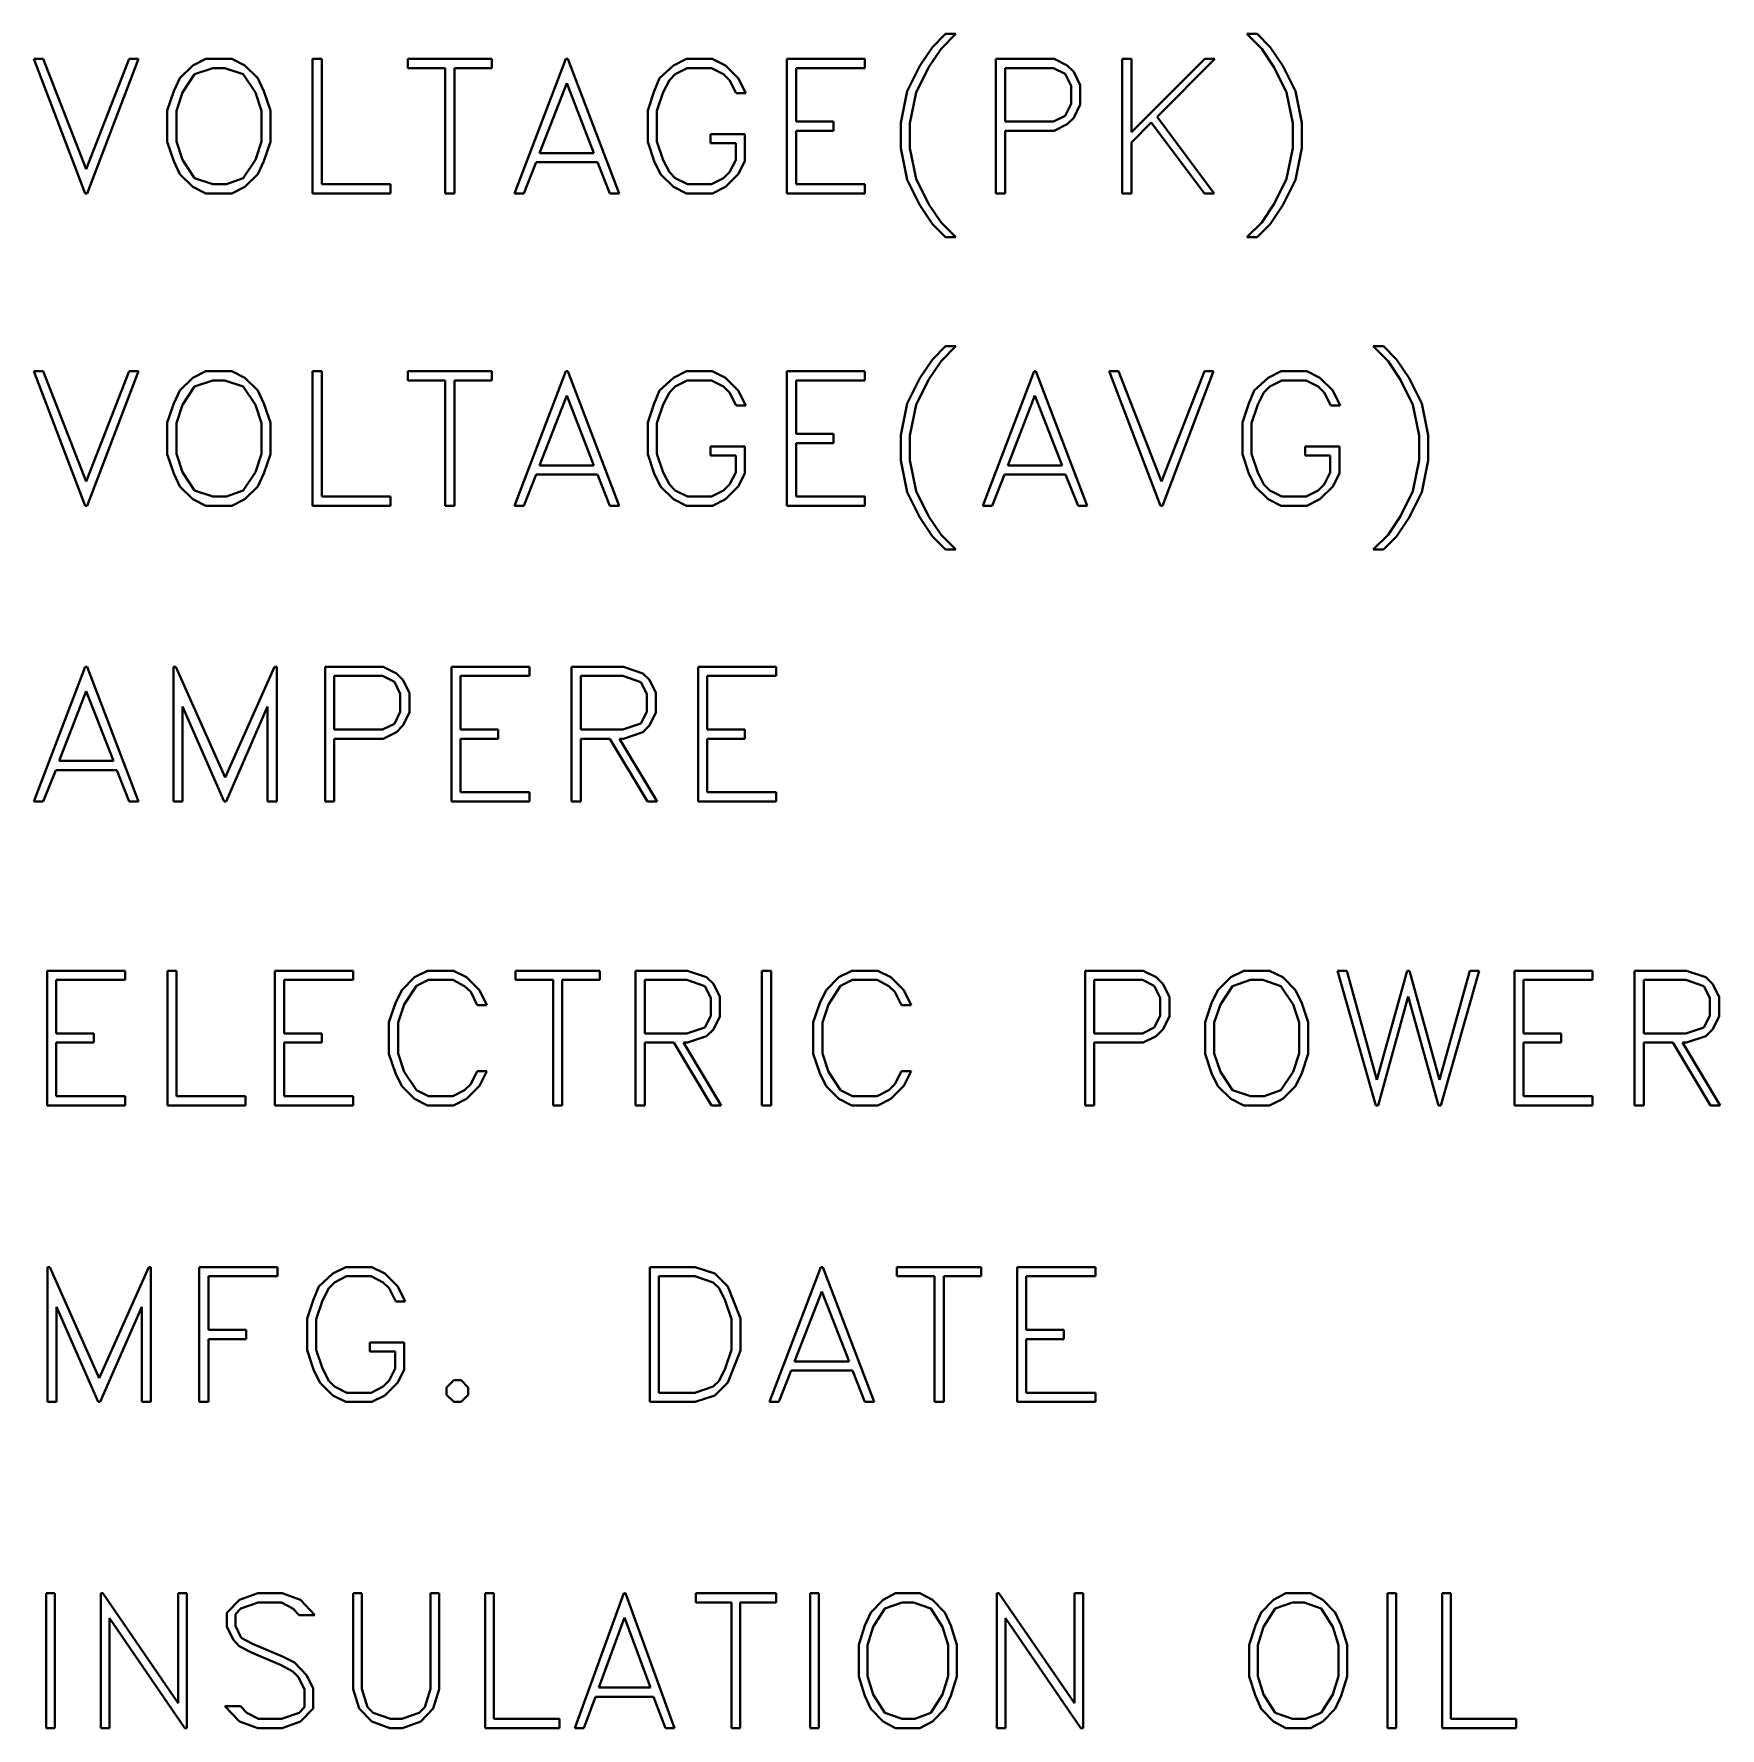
# Model space of a CAD drawing. Header units: millimetres. Extents: x 0 to 5945, y 0 to 4205.
# Drawn here: x 4893.73 to 4928.61, y 2014.28 to 2049.32 of the extents above; entities that cross this region are included whole.
import ezdxf

# ---------------------------------------------------------------- set-up
doc = ezdxf.new("R2010")
doc.units = ezdxf.units.MM
doc.header["$LTSCALE"] = 5
doc.layers.add('가시적인 것(ISO)', color=3, linetype='Continuous', lineweight=40)

msp = doc.modelspace()

# ---------------------------------------------------------------- linework, layer by layer
at = {"layer": '가시적인 것(ISO)'}
for p, q in [((4912.59, 2049.322), (4912.321, 2049.05)), ((4912.495, 2049.014), (4912.803, 2049.322)), ((4912.803, 2049.322), (4912.59, 2049.322)), ((4919.033, 2049.322), (4918.824, 2049.322)), ((4918.824, 2049.322), (4919.129, 2049.014)), ((4919.305, 2049.05), (4919.033, 2049.322)), ((4912.321, 2049.05), (4912.057, 2048.659)), ((4912.238, 2048.628), (4912.495, 2049.014)), ((4919.129, 2049.014), (4919.385, 2048.628)), ((4919.566, 2048.659), (4919.305, 2049.05)), ((4893.922, 2048.804), (4893.728, 2048.804)), ((4893.728, 2048.804), (4894.792, 2046.022)), ((4894.81, 2046.521), (4893.922, 2048.804)), ((4895.701, 2048.804), (4894.81, 2046.521)), ((4894.831, 2046.022), (4895.892, 2048.804)), ((4895.892, 2048.804), (4895.701, 2048.804)), ((4897.018, 2048.67), (4896.749, 2048.406)), ((4897.287, 2048.804), (4897.018, 2048.67)), ((4897.054, 2048.489), (4897.43, 2048.615)), ((4897.821, 2048.804), (4897.287, 2048.804)), ((4897.43, 2048.615), (4897.681, 2048.615)), ((4897.681, 2048.615), (4898.056, 2048.489)), ((4898.092, 2048.67), (4897.821, 2048.804)), ((4898.359, 2048.406), (4898.092, 2048.67)), ((4899.682, 2048.804), (4899.493, 2048.804)), ((4899.493, 2048.804), (4899.493, 2046.022)), ((4899.682, 2046.211), (4899.682, 2048.804)), ((4903.205, 2048.804), (4901.463, 2048.804)), ((4901.463, 2048.804), (4901.463, 2048.615)), ((4901.463, 2048.615), (4902.239, 2048.615)), ((4902.239, 2048.615), (4902.239, 2046.022)), ((4902.428, 2046.022), (4902.428, 2048.615)), ((4902.428, 2048.615), (4903.205, 2048.615)), ((4903.205, 2048.615), (4903.205, 2048.804)), ((4904.734, 2048.804), (4903.671, 2046.022)), ((4904.773, 2048.804), (4904.734, 2048.804)), ((4905.835, 2046.022), (4904.773, 2048.804)), ((4906.961, 2048.67), (4906.671, 2048.406)), ((4907.23, 2048.804), (4906.961, 2048.67)), ((4906.997, 2048.489), (4907.245, 2048.615)), ((4907.763, 2048.804), (4907.23, 2048.804)), ((4907.245, 2048.615), (4907.75, 2048.615)), ((4907.75, 2048.615), (4907.996, 2048.489)), ((4908.035, 2048.67), (4907.763, 2048.804)), ((4908.301, 2048.403), (4908.035, 2048.67)), ((4909.306, 2048.804), (4909.306, 2046.022)), ((4910.921, 2048.804), (4909.306, 2048.804)), ((4909.495, 2047.507), (4909.495, 2048.615)), ((4909.495, 2048.615), (4910.921, 2048.615)), ((4910.921, 2048.615), (4910.921, 2048.804)), ((4912.057, 2048.659), (4911.796, 2048.136)), ((4911.982, 2048.113), (4912.238, 2048.628)), ((4914.835, 2048.804), (4913.631, 2048.804)), ((4913.631, 2048.804), (4913.631, 2046.022)), ((4913.82, 2047.507), (4913.82, 2048.615)), ((4913.82, 2048.615), (4914.819, 2048.615)), ((4914.819, 2048.615), (4915.065, 2048.494)), ((4915.106, 2048.67), (4914.835, 2048.804)), ((4915.244, 2048.535), (4915.106, 2048.67)), ((4916.434, 2048.804), (4916.245, 2048.804)), ((4916.245, 2048.804), (4916.245, 2046.022)), ((4917.951, 2048.804), (4916.434, 2047.287)), ((4916.434, 2047.287), (4916.434, 2048.804)), ((4916.965, 2047.603), (4918.161, 2048.804)), ((4918.161, 2048.804), (4917.951, 2048.804)), ((4919.385, 2048.628), (4919.641, 2048.113)), ((4919.83, 2048.136), (4919.566, 2048.659)), ((4896.749, 2048.406), (4896.622, 2048.136)), ((4896.803, 2048.111), (4897.054, 2048.489)), ((4898.056, 2048.489), (4898.31, 2048.111)), ((4898.488, 2048.136), (4898.359, 2048.406)), ((4904.191, 2046.858), (4904.753, 2048.302)), ((4904.753, 2048.302), (4905.314, 2046.858)), ((4906.671, 2048.406), (4906.564, 2048.136)), ((4906.746, 2048.116), (4906.875, 2048.367)), ((4906.875, 2048.367), (4906.997, 2048.489)), ((4907.996, 2048.489), (4908.12, 2048.367)), ((4908.12, 2048.367), (4908.257, 2048.095)), ((4908.454, 2048.095), (4908.301, 2048.403)), ((4915.065, 2048.494), (4915.187, 2048.248)), ((4915.187, 2048.248), (4915.187, 2047.875)), ((4915.376, 2048.263), (4915.244, 2048.535)), ((4915.376, 2047.86), (4915.376, 2048.263)), ((4896.622, 2048.136), (4896.488, 2047.74)), ((4896.676, 2047.733), (4896.803, 2048.111)), ((4898.31, 2048.111), (4898.434, 2047.733)), ((4898.623, 2047.74), (4898.488, 2048.136)), ((4906.564, 2048.136), (4906.43, 2047.74)), ((4906.619, 2047.733), (4906.746, 2048.116)), ((4908.257, 2048.095), (4908.454, 2048.095)), ((4911.796, 2048.136), (4911.664, 2047.482)), ((4911.853, 2047.474), (4911.982, 2048.113)), ((4915.187, 2047.875), (4915.065, 2047.629)), ((4915.244, 2047.588), (4915.376, 2047.86)), ((4919.641, 2048.113), (4919.771, 2047.474)), ((4919.96, 2047.482), (4919.83, 2048.136)), ((4896.488, 2047.74), (4896.488, 2047.086)), ((4896.676, 2047.093), (4896.676, 2047.733)), ((4898.434, 2047.733), (4898.434, 2047.093)), ((4898.623, 2047.086), (4898.623, 2047.74)), ((4906.43, 2047.74), (4906.43, 2047.086)), ((4906.619, 2047.093), (4906.619, 2047.733)), ((4910.271, 2047.507), (4909.495, 2047.507)), ((4910.271, 2047.319), (4910.271, 2047.507)), ((4914.819, 2047.507), (4913.82, 2047.507)), ((4915.065, 2047.629), (4914.819, 2047.507)), ((4915.106, 2047.453), (4915.244, 2047.588)), ((4916.434, 2047.078), (4916.846, 2047.489)), ((4916.846, 2047.489), (4917.946, 2046.022)), ((4918.148, 2046.022), (4916.965, 2047.603)), ((4908.436, 2047.249), (4907.727, 2047.249)), ((4907.727, 2047.249), (4907.727, 2047.06)), ((4908.436, 2046.692), (4908.436, 2047.249)), ((4909.495, 2046.211), (4909.495, 2047.319)), ((4909.495, 2047.319), (4910.271, 2047.319)), ((4911.664, 2047.482), (4911.664, 2046.956)), ((4911.853, 2046.961), (4911.853, 2047.474)), ((4913.82, 2046.022), (4913.82, 2047.319)), ((4913.82, 2047.319), (4914.835, 2047.319)), ((4914.835, 2047.319), (4915.106, 2047.453)), ((4919.771, 2047.474), (4919.771, 2046.961)), ((4919.96, 2046.956), (4919.96, 2047.482)), ((4896.488, 2047.086), (4896.622, 2046.69)), ((4896.803, 2046.715), (4896.676, 2047.093)), ((4898.434, 2047.093), (4898.31, 2046.715)), ((4898.488, 2046.69), (4898.623, 2047.086)), ((4905.314, 2046.858), (4904.191, 2046.858)), ((4906.43, 2047.086), (4906.564, 2046.69)), ((4906.746, 2046.71), (4906.619, 2047.093)), ((4907.727, 2047.06), (4908.247, 2047.06)), ((4908.247, 2047.06), (4908.247, 2046.708)), ((4911.664, 2046.956), (4911.796, 2046.301)), ((4911.982, 2046.322), (4911.853, 2046.961)), ((4916.434, 2046.022), (4916.434, 2047.078)), ((4919.771, 2046.961), (4919.641, 2046.322)), ((4919.83, 2046.301), (4919.96, 2046.956)), ((4896.622, 2046.69), (4896.749, 2046.42)), ((4897.054, 2046.337), (4896.803, 2046.715)), ((4898.31, 2046.715), (4898.056, 2046.337)), ((4898.359, 2046.42), (4898.488, 2046.69)), ((4903.865, 2046.022), (4904.121, 2046.669)), ((4904.121, 2046.669), (4905.387, 2046.669)), ((4905.387, 2046.669), (4905.643, 2046.022)), ((4906.564, 2046.69), (4906.691, 2046.42)), ((4906.875, 2046.459), (4906.746, 2046.71)), ((4906.997, 2046.337), (4906.875, 2046.459)), ((4908.12, 2046.462), (4907.998, 2046.337)), ((4908.247, 2046.708), (4908.12, 2046.462)), ((4908.301, 2046.423), (4908.436, 2046.692)), ((4896.749, 2046.42), (4897.018, 2046.156)), ((4897.018, 2046.156), (4897.287, 2046.022)), ((4897.43, 2046.211), (4897.054, 2046.337)), ((4897.712, 2046.211), (4897.43, 2046.211)), ((4898.056, 2046.337), (4897.712, 2046.211)), ((4897.821, 2046.022), (4898.092, 2046.156)), ((4898.092, 2046.156), (4898.359, 2046.42)), ((4901.108, 2046.211), (4899.682, 2046.211)), ((4901.108, 2046.022), (4901.108, 2046.211)), ((4906.691, 2046.42), (4906.961, 2046.156)), ((4906.961, 2046.156), (4907.23, 2046.022)), ((4907.248, 2046.211), (4906.997, 2046.337)), ((4907.75, 2046.211), (4907.248, 2046.211)), ((4907.998, 2046.337), (4907.75, 2046.211)), ((4907.766, 2046.022), (4908.035, 2046.156)), ((4908.035, 2046.156), (4908.301, 2046.423)), ((4910.921, 2046.211), (4909.495, 2046.211)), ((4910.921, 2046.022), (4910.921, 2046.211)), ((4911.796, 2046.301), (4912.057, 2045.778)), ((4912.238, 2045.809), (4911.982, 2046.322)), ((4919.641, 2046.322), (4919.385, 2045.809)), ((4919.566, 2045.778), (4919.83, 2046.301)), ((4894.792, 2046.022), (4894.831, 2046.022)), ((4897.287, 2046.022), (4897.821, 2046.022)), ((4899.493, 2046.022), (4901.108, 2046.022)), ((4902.239, 2046.022), (4902.428, 2046.022)), ((4903.671, 2046.022), (4903.865, 2046.022)), ((4905.643, 2046.022), (4905.835, 2046.022)), ((4907.23, 2046.022), (4907.766, 2046.022)), ((4909.306, 2046.022), (4910.921, 2046.022)), ((4912.057, 2045.778), (4912.321, 2045.388)), ((4912.495, 2045.424), (4912.238, 2045.809)), ((4913.631, 2046.022), (4913.82, 2046.022)), ((4916.245, 2046.022), (4916.434, 2046.022)), ((4917.946, 2046.022), (4918.148, 2046.022)), ((4919.385, 2045.809), (4919.129, 2045.424)), ((4919.305, 2045.388), (4919.566, 2045.778)), ((4912.321, 2045.388), (4912.59, 2045.116)), ((4912.803, 2045.116), (4912.495, 2045.424)), ((4919.129, 2045.424), (4918.824, 2045.116)), ((4919.033, 2045.116), (4919.305, 2045.388)), ((4912.59, 2045.116), (4912.803, 2045.116)), ((4918.824, 2045.116), (4919.033, 2045.116)), ((4912.321, 2042.59), (4912.057, 2042.2)), ((4912.59, 2042.862), (4912.321, 2042.59)), ((4912.495, 2042.554), (4912.803, 2042.862)), ((4912.803, 2042.862), (4912.59, 2042.862)), ((4921.648, 2042.862), (4921.438, 2042.862)), ((4921.438, 2042.862), (4921.743, 2042.554)), ((4921.919, 2042.59), (4921.648, 2042.862)), ((4922.181, 2042.2), (4921.919, 2042.59)), ((4893.922, 2042.345), (4893.728, 2042.345)), ((4893.728, 2042.345), (4894.792, 2039.562)), ((4894.81, 2040.061), (4893.922, 2042.345)), ((4895.701, 2042.345), (4894.81, 2040.061)), ((4894.831, 2039.562), (4895.892, 2042.345)), ((4895.892, 2042.345), (4895.701, 2042.345)), ((4897.287, 2042.345), (4897.018, 2042.21)), ((4897.821, 2042.345), (4897.287, 2042.345)), ((4898.092, 2042.21), (4897.821, 2042.345)), ((4899.682, 2042.345), (4899.493, 2042.345)), ((4899.493, 2042.345), (4899.493, 2039.562)), ((4899.682, 2039.751), (4899.682, 2042.345)), ((4903.205, 2042.345), (4901.463, 2042.345)), ((4901.463, 2042.345), (4901.463, 2042.156)), ((4903.205, 2042.156), (4903.205, 2042.345)), ((4904.734, 2042.345), (4903.671, 2039.562)), ((4904.773, 2042.345), (4904.734, 2042.345)), ((4905.835, 2039.562), (4904.773, 2042.345)), ((4907.23, 2042.345), (4906.961, 2042.21)), ((4907.763, 2042.345), (4907.23, 2042.345)), ((4908.035, 2042.21), (4907.763, 2042.345)), ((4909.306, 2042.345), (4909.306, 2039.562)), ((4910.921, 2042.345), (4909.306, 2042.345)), ((4910.921, 2042.156), (4910.921, 2042.345)), ((4912.238, 2042.168), (4912.495, 2042.554)), ((4914.421, 2042.345), (4913.357, 2039.562)), ((4914.459, 2042.345), (4914.421, 2042.345)), ((4915.521, 2039.562), (4914.459, 2042.345)), ((4916.165, 2042.345), (4915.971, 2042.345)), ((4915.971, 2042.345), (4917.035, 2039.562)), ((4917.053, 2040.061), (4916.165, 2042.345)), ((4917.943, 2042.345), (4917.053, 2040.061)), ((4917.074, 2039.562), (4918.135, 2042.345)), ((4918.135, 2042.345), (4917.943, 2042.345)), ((4919.53, 2042.345), (4919.261, 2042.21)), ((4920.063, 2042.345), (4919.53, 2042.345)), ((4920.335, 2042.21), (4920.063, 2042.345)), ((4921.743, 2042.554), (4922, 2042.168)), ((4896.749, 2041.946), (4896.622, 2041.677)), ((4897.018, 2042.21), (4896.749, 2041.946)), ((4896.803, 2041.651), (4897.054, 2042.029)), ((4897.054, 2042.029), (4897.43, 2042.156)), ((4897.43, 2042.156), (4897.681, 2042.156)), ((4897.681, 2042.156), (4898.056, 2042.029)), ((4898.056, 2042.029), (4898.31, 2041.651)), ((4898.359, 2041.946), (4898.092, 2042.21)), ((4898.488, 2041.677), (4898.359, 2041.946)), ((4901.463, 2042.156), (4902.239, 2042.156)), ((4902.239, 2042.156), (4902.239, 2039.562)), ((4902.428, 2039.562), (4902.428, 2042.156)), ((4902.428, 2042.156), (4903.205, 2042.156)), ((4906.671, 2041.946), (4906.564, 2041.677)), ((4906.961, 2042.21), (4906.671, 2041.946)), ((4906.746, 2041.656), (4906.875, 2041.907)), ((4906.875, 2041.907), (4906.997, 2042.029)), ((4906.997, 2042.029), (4907.245, 2042.156)), ((4907.245, 2042.156), (4907.75, 2042.156)), ((4907.75, 2042.156), (4907.996, 2042.029)), ((4907.996, 2042.029), (4908.12, 2041.907)), ((4908.301, 2041.943), (4908.035, 2042.21)), ((4908.12, 2041.907), (4908.257, 2041.635)), ((4908.454, 2041.635), (4908.301, 2041.943)), ((4909.495, 2041.048), (4909.495, 2042.156)), ((4909.495, 2042.156), (4910.921, 2042.156)), ((4912.057, 2042.2), (4911.796, 2041.677)), ((4911.982, 2041.653), (4912.238, 2042.168)), ((4918.971, 2041.946), (4918.865, 2041.677)), ((4919.261, 2042.21), (4918.971, 2041.946)), ((4919.046, 2041.656), (4919.176, 2041.907)), ((4919.176, 2041.907), (4919.297, 2042.029)), ((4919.297, 2042.029), (4919.546, 2042.156)), ((4919.546, 2042.156), (4920.05, 2042.156)), ((4920.05, 2042.156), (4920.296, 2042.029)), ((4920.296, 2042.029), (4920.421, 2041.907)), ((4920.602, 2041.943), (4920.335, 2042.21)), ((4920.421, 2041.907), (4920.558, 2041.635)), ((4920.755, 2041.635), (4920.602, 2041.943)), ((4922, 2042.168), (4922.256, 2041.653)), ((4922.445, 2041.677), (4922.181, 2042.2)), ((4896.622, 2041.677), (4896.488, 2041.281)), ((4896.676, 2041.273), (4896.803, 2041.651)), ((4898.31, 2041.651), (4898.434, 2041.273)), ((4898.623, 2041.281), (4898.488, 2041.677)), ((4904.191, 2040.398), (4904.753, 2041.842)), ((4904.753, 2041.842), (4905.314, 2040.398)), ((4906.564, 2041.677), (4906.43, 2041.281)), ((4906.619, 2041.273), (4906.746, 2041.656)), ((4908.257, 2041.635), (4908.454, 2041.635)), ((4911.796, 2041.677), (4911.664, 2041.022)), ((4911.853, 2041.014), (4911.982, 2041.653)), ((4913.877, 2040.398), (4914.439, 2041.842)), ((4914.439, 2041.842), (4915, 2040.398)), ((4918.865, 2041.677), (4918.73, 2041.281)), ((4918.919, 2041.273), (4919.046, 2041.656)), ((4920.558, 2041.635), (4920.755, 2041.635)), ((4922.256, 2041.653), (4922.385, 2041.014)), ((4922.574, 2041.022), (4922.445, 2041.677)), ((4896.488, 2041.281), (4896.488, 2040.626)), ((4896.676, 2040.634), (4896.676, 2041.273)), ((4898.434, 2041.273), (4898.434, 2040.634)), ((4898.623, 2040.626), (4898.623, 2041.281)), ((4906.43, 2041.281), (4906.43, 2040.626)), ((4906.619, 2040.634), (4906.619, 2041.273)), ((4918.73, 2041.281), (4918.73, 2040.626)), ((4918.919, 2040.634), (4918.919, 2041.273)), ((4910.271, 2041.048), (4909.495, 2041.048)), ((4909.495, 2039.751), (4909.495, 2040.859)), ((4909.495, 2040.859), (4910.271, 2040.859)), ((4910.271, 2040.859), (4910.271, 2041.048)), ((4911.664, 2041.022), (4911.664, 2040.496)), ((4911.853, 2040.502), (4911.853, 2041.014)), ((4922.385, 2041.014), (4922.385, 2040.502)), ((4922.574, 2040.496), (4922.574, 2041.022)), ((4896.488, 2040.626), (4896.622, 2040.23)), ((4896.803, 2040.256), (4896.676, 2040.634)), ((4898.434, 2040.634), (4898.31, 2040.256)), ((4898.488, 2040.23), (4898.623, 2040.626)), ((4906.43, 2040.626), (4906.564, 2040.23)), ((4906.746, 2040.25), (4906.619, 2040.634)), ((4908.436, 2040.789), (4907.727, 2040.789)), ((4907.727, 2040.789), (4907.727, 2040.6)), ((4907.727, 2040.6), (4908.247, 2040.6)), ((4908.247, 2040.6), (4908.247, 2040.248)), ((4908.436, 2040.232), (4908.436, 2040.789)), ((4911.664, 2040.496), (4911.796, 2039.841)), ((4911.982, 2039.862), (4911.853, 2040.502)), ((4918.73, 2040.626), (4918.865, 2040.23)), ((4919.046, 2040.25), (4918.919, 2040.634)), ((4920.736, 2040.789), (4920.027, 2040.789)), ((4920.027, 2040.789), (4920.027, 2040.6)), ((4920.027, 2040.6), (4920.547, 2040.6)), ((4920.547, 2040.6), (4920.547, 2040.248)), ((4920.736, 2040.232), (4920.736, 2040.789)), ((4922.385, 2040.502), (4922.256, 2039.862)), ((4922.445, 2039.841), (4922.574, 2040.496)), ((4896.622, 2040.23), (4896.749, 2039.961)), ((4897.054, 2039.878), (4896.803, 2040.256)), ((4898.31, 2040.256), (4898.056, 2039.878)), ((4898.359, 2039.961), (4898.488, 2040.23)), ((4903.865, 2039.562), (4904.121, 2040.209)), ((4904.121, 2040.209), (4905.387, 2040.209)), ((4905.314, 2040.398), (4904.191, 2040.398)), ((4905.387, 2040.209), (4905.643, 2039.562)), ((4906.564, 2040.23), (4906.691, 2039.961)), ((4906.875, 2039.999), (4906.746, 2040.25)), ((4908.247, 2040.248), (4908.12, 2040.002)), ((4908.301, 2039.963), (4908.436, 2040.232)), ((4913.551, 2039.562), (4913.807, 2040.209)), ((4913.807, 2040.209), (4915.073, 2040.209)), ((4915, 2040.398), (4913.877, 2040.398)), ((4915.073, 2040.209), (4915.329, 2039.562)), ((4918.865, 2040.23), (4918.992, 2039.961)), ((4919.176, 2039.999), (4919.046, 2040.25)), ((4920.547, 2040.248), (4920.421, 2040.002)), ((4920.602, 2039.963), (4920.736, 2040.232)), ((4896.749, 2039.961), (4897.018, 2039.696)), ((4897.43, 2039.751), (4897.054, 2039.878)), ((4898.056, 2039.878), (4897.712, 2039.751)), ((4898.092, 2039.696), (4898.359, 2039.961)), ((4906.691, 2039.961), (4906.961, 2039.696)), ((4906.997, 2039.878), (4906.875, 2039.999)), ((4907.248, 2039.751), (4906.997, 2039.878)), ((4907.998, 2039.878), (4907.75, 2039.751)), ((4908.12, 2040.002), (4907.998, 2039.878)), ((4908.035, 2039.696), (4908.301, 2039.963)), ((4911.796, 2039.841), (4912.057, 2039.319)), ((4912.238, 2039.35), (4911.982, 2039.862)), ((4918.992, 2039.961), (4919.261, 2039.696)), ((4919.297, 2039.878), (4919.176, 2039.999)), ((4919.548, 2039.751), (4919.297, 2039.878)), ((4920.299, 2039.878), (4920.05, 2039.751)), ((4920.421, 2040.002), (4920.299, 2039.878)), ((4920.335, 2039.696), (4920.602, 2039.963)), ((4922.256, 2039.862), (4922, 2039.35)), ((4922.181, 2039.319), (4922.445, 2039.841)), ((4894.792, 2039.562), (4894.831, 2039.562)), ((4897.018, 2039.696), (4897.287, 2039.562)), ((4897.287, 2039.562), (4897.821, 2039.562)), ((4897.712, 2039.751), (4897.43, 2039.751)), ((4897.821, 2039.562), (4898.092, 2039.696)), ((4899.493, 2039.562), (4901.108, 2039.562)), ((4901.108, 2039.751), (4899.682, 2039.751)), ((4901.108, 2039.562), (4901.108, 2039.751)), ((4902.239, 2039.562), (4902.428, 2039.562)), ((4903.671, 2039.562), (4903.865, 2039.562)), ((4905.643, 2039.562), (4905.835, 2039.562)), ((4906.961, 2039.696), (4907.23, 2039.562)), ((4907.23, 2039.562), (4907.766, 2039.562)), ((4907.75, 2039.751), (4907.248, 2039.751)), ((4907.766, 2039.562), (4908.035, 2039.696)), ((4909.306, 2039.562), (4910.921, 2039.562)), ((4910.921, 2039.751), (4909.495, 2039.751)), ((4910.921, 2039.562), (4910.921, 2039.751)), ((4913.357, 2039.562), (4913.551, 2039.562)), ((4915.329, 2039.562), (4915.521, 2039.562)), ((4917.035, 2039.562), (4917.074, 2039.562)), ((4919.261, 2039.696), (4919.53, 2039.562)), ((4919.53, 2039.562), (4920.066, 2039.562)), ((4920.05, 2039.751), (4919.548, 2039.751)), ((4920.066, 2039.562), (4920.335, 2039.696)), ((4912.057, 2039.319), (4912.321, 2038.928)), ((4912.495, 2038.964), (4912.238, 2039.35)), ((4922, 2039.35), (4921.743, 2038.964)), ((4921.919, 2038.928), (4922.181, 2039.319)), ((4912.321, 2038.928), (4912.59, 2038.656)), ((4912.803, 2038.656), (4912.495, 2038.964)), ((4921.743, 2038.964), (4921.438, 2038.656)), ((4921.648, 2038.656), (4921.919, 2038.928)), ((4912.59, 2038.656), (4912.803, 2038.656)), ((4921.438, 2038.656), (4921.648, 2038.656)), ((4894.792, 2036.231), (4893.728, 2033.448)), ((4894.831, 2036.231), (4894.792, 2036.231)), ((4895.892, 2033.448), (4894.831, 2036.231)), ((4896.617, 2036.231), (4896.617, 2033.448)), ((4896.664, 2036.231), (4896.617, 2036.231)), ((4897.686, 2033.94), (4896.664, 2036.231)), ((4898.706, 2036.231), (4897.686, 2033.94)), ((4898.752, 2036.231), (4898.706, 2036.231)), ((4898.752, 2033.448), (4898.752, 2036.231)), ((4900.955, 2036.231), (4899.752, 2036.231)), ((4899.752, 2036.231), (4899.752, 2033.448)), ((4899.941, 2034.934), (4899.941, 2036.042)), ((4899.941, 2036.042), (4900.94, 2036.042)), ((4900.94, 2036.042), (4901.186, 2035.92)), ((4901.227, 2036.096), (4900.955, 2036.231)), ((4901.364, 2035.961), (4901.227, 2036.096)), ((4901.496, 2035.69), (4901.364, 2035.961)), ((4902.366, 2036.231), (4902.366, 2033.448)), ((4903.981, 2036.231), (4902.366, 2036.231)), ((4902.555, 2034.934), (4902.555, 2036.042)), ((4902.555, 2036.042), (4903.981, 2036.042)), ((4903.981, 2036.042), (4903.981, 2036.231)), ((4905.925, 2036.231), (4904.853, 2036.231)), ((4904.853, 2036.231), (4904.853, 2033.448)), ((4905.042, 2036.042), (4905.915, 2036.042)), ((4905.042, 2034.934), (4905.042, 2036.042)), ((4905.915, 2036.042), (4906.288, 2035.915)), ((4906.324, 2036.096), (4905.925, 2036.231)), ((4906.466, 2035.961), (4906.324, 2036.096)), ((4906.598, 2035.69), (4906.466, 2035.961)), ((4909.083, 2036.231), (4907.468, 2036.231)), ((4907.468, 2036.231), (4907.468, 2033.448)), ((4907.657, 2034.934), (4907.657, 2036.042)), ((4907.657, 2036.042), (4909.083, 2036.042)), ((4909.083, 2036.042), (4909.083, 2036.231)), ((4894.248, 2034.284), (4894.81, 2035.728)), ((4894.81, 2035.728), (4895.372, 2034.284)), ((4901.186, 2035.92), (4901.307, 2035.674)), ((4901.307, 2035.674), (4901.307, 2035.301)), ((4901.496, 2035.286), (4901.496, 2035.69)), ((4906.288, 2035.915), (4906.409, 2035.674)), ((4906.409, 2035.674), (4906.409, 2035.301)), ((4906.598, 2035.286), (4906.598, 2035.69)), ((4896.806, 2033.448), (4896.806, 2035.41)), ((4896.806, 2035.41), (4897.665, 2033.448)), ((4897.704, 2033.448), (4898.563, 2035.41)), ((4898.563, 2035.41), (4898.563, 2033.448)), ((4901.307, 2035.301), (4901.186, 2035.055)), ((4901.364, 2035.014), (4901.496, 2035.286)), ((4906.409, 2035.301), (4906.288, 2035.061)), ((4906.466, 2035.014), (4906.598, 2035.286)), ((4900.94, 2034.934), (4899.941, 2034.934)), ((4901.186, 2035.055), (4900.94, 2034.934)), ((4900.955, 2034.745), (4901.227, 2034.879)), ((4901.227, 2034.879), (4901.364, 2035.014)), ((4903.331, 2034.934), (4902.555, 2034.934)), ((4903.331, 2034.745), (4903.331, 2034.934)), ((4905.915, 2034.934), (4905.042, 2034.934)), ((4906.288, 2035.061), (4905.915, 2034.934)), ((4905.925, 2034.745), (4906.324, 2034.879)), ((4906.324, 2034.879), (4906.466, 2035.014)), ((4908.433, 2034.934), (4907.657, 2034.934)), ((4908.433, 2034.745), (4908.433, 2034.934)), ((4899.941, 2033.448), (4899.941, 2034.745)), ((4899.941, 2034.745), (4900.955, 2034.745)), ((4902.555, 2033.637), (4902.555, 2034.745)), ((4902.555, 2034.745), (4903.331, 2034.745)), ((4905.042, 2033.448), (4905.042, 2034.745)), ((4905.042, 2034.745), (4905.643, 2034.745)), ((4905.643, 2034.745), (4906.422, 2033.448)), ((4906.621, 2033.448), (4905.845, 2034.745)), ((4905.845, 2034.745), (4905.925, 2034.745)), ((4907.657, 2033.637), (4907.657, 2034.745)), ((4907.657, 2034.745), (4908.433, 2034.745)), ((4895.372, 2034.284), (4894.248, 2034.284)), ((4893.922, 2033.448), (4894.179, 2034.095)), ((4894.179, 2034.095), (4895.444, 2034.095)), ((4895.444, 2034.095), (4895.701, 2033.448)), ((4903.981, 2033.637), (4902.555, 2033.637)), ((4903.981, 2033.448), (4903.981, 2033.637)), ((4909.083, 2033.637), (4907.657, 2033.637)), ((4909.083, 2033.448), (4909.083, 2033.637)), ((4893.728, 2033.448), (4893.922, 2033.448)), ((4895.701, 2033.448), (4895.892, 2033.448)), ((4896.617, 2033.448), (4896.806, 2033.448)), ((4897.665, 2033.448), (4897.704, 2033.448)), ((4898.563, 2033.448), (4898.752, 2033.448)), ((4899.752, 2033.448), (4899.941, 2033.448)), ((4902.366, 2033.448), (4903.981, 2033.448)), ((4904.853, 2033.448), (4905.042, 2033.448)), ((4906.422, 2033.448), (4906.621, 2033.448)), ((4907.468, 2033.448), (4909.083, 2033.448)), ((4894.003, 2029.944), (4894.003, 2027.161)), ((4895.618, 2029.944), (4894.003, 2029.944)), ((4894.192, 2028.647), (4894.192, 2029.755)), ((4894.192, 2029.755), (4895.618, 2029.755)), ((4895.618, 2029.755), (4895.618, 2029.944)), ((4896.679, 2029.944), (4896.49, 2029.944)), ((4896.49, 2029.944), (4896.49, 2027.161)), ((4896.679, 2027.35), (4896.679, 2029.944)), ((4898.716, 2029.944), (4898.716, 2027.161)), ((4900.331, 2029.944), (4898.716, 2029.944)), ((4898.905, 2028.647), (4898.905, 2029.755)), ((4898.905, 2029.755), (4900.331, 2029.755)), ((4900.331, 2029.755), (4900.331, 2029.944)), ((4901.605, 2029.809), (4901.338, 2029.545)), ((4901.39, 2029.25), (4901.641, 2029.633)), ((4901.874, 2029.944), (4901.605, 2029.809)), ((4901.641, 2029.633), (4901.89, 2029.755)), ((4902.407, 2029.944), (4901.874, 2029.944)), ((4901.89, 2029.755), (4902.394, 2029.755)), ((4902.394, 2029.755), (4902.64, 2029.628)), ((4902.679, 2029.809), (4902.407, 2029.944)), ((4902.64, 2029.628), (4902.765, 2029.506)), ((4902.946, 2029.543), (4902.679, 2029.809)), ((4905.436, 2029.944), (4903.694, 2029.944)), ((4903.694, 2029.944), (4903.694, 2029.755)), ((4903.694, 2029.755), (4904.47, 2029.755)), ((4904.47, 2029.755), (4904.47, 2027.161)), ((4904.659, 2027.161), (4904.659, 2029.755)), ((4904.659, 2029.755), (4905.436, 2029.755)), ((4905.436, 2029.755), (4905.436, 2029.944)), ((4907.248, 2029.944), (4906.176, 2029.944)), ((4906.176, 2029.944), (4906.176, 2027.161)), ((4906.365, 2029.755), (4907.237, 2029.755)), ((4906.365, 2028.647), (4906.365, 2029.755)), ((4907.237, 2029.755), (4907.61, 2029.628)), ((4907.646, 2029.809), (4907.248, 2029.944)), ((4907.61, 2029.628), (4907.732, 2029.387)), ((4907.789, 2029.675), (4907.646, 2029.809)), ((4907.921, 2029.403), (4907.789, 2029.675)), ((4908.98, 2029.944), (4908.791, 2029.944)), ((4908.791, 2029.944), (4908.791, 2027.161)), ((4908.98, 2027.161), (4908.98, 2029.944)), ((4910.382, 2029.809), (4910.116, 2029.545)), ((4910.168, 2029.25), (4910.419, 2029.633)), ((4910.652, 2029.944), (4910.382, 2029.809)), ((4910.419, 2029.633), (4910.667, 2029.755)), ((4911.185, 2029.944), (4910.652, 2029.944)), ((4910.667, 2029.755), (4911.172, 2029.755)), ((4911.172, 2029.755), (4911.418, 2029.628)), ((4911.457, 2029.809), (4911.185, 2029.944)), ((4911.418, 2029.628), (4911.542, 2029.506)), ((4911.723, 2029.543), (4911.457, 2029.809)), ((4916.678, 2029.944), (4915.474, 2029.944)), ((4915.474, 2029.944), (4915.474, 2027.161)), ((4915.663, 2029.755), (4916.662, 2029.755)), ((4915.663, 2028.647), (4915.663, 2029.755)), ((4916.662, 2029.755), (4916.908, 2029.633)), ((4916.949, 2029.809), (4916.678, 2029.944)), ((4916.908, 2029.633), (4917.03, 2029.387)), ((4917.087, 2029.675), (4916.949, 2029.809)), ((4917.219, 2029.403), (4917.087, 2029.675)), ((4918.49, 2029.809), (4918.22, 2029.545)), ((4918.275, 2029.25), (4918.526, 2029.628)), ((4918.759, 2029.944), (4918.49, 2029.809)), ((4918.526, 2029.628), (4918.901, 2029.755)), ((4919.292, 2029.944), (4918.759, 2029.944)), ((4918.901, 2029.755), (4919.152, 2029.755)), ((4919.152, 2029.755), (4919.528, 2029.628)), ((4919.564, 2029.809), (4919.292, 2029.944)), ((4919.528, 2029.628), (4919.781, 2029.25)), ((4919.83, 2029.545), (4919.564, 2029.809)), ((4920.889, 2029.944), (4920.695, 2029.944)), ((4920.695, 2029.944), (4921.492, 2027.161)), ((4921.513, 2027.692), (4920.889, 2029.944)), ((4922.139, 2029.944), (4921.513, 2027.692)), ((4922.186, 2029.944), (4922.139, 2029.944)), ((4922.81, 2027.692), (4922.186, 2029.944)), ((4923.436, 2029.944), (4922.81, 2027.692)), ((4922.833, 2027.161), (4923.628, 2029.944)), ((4923.628, 2029.944), (4923.436, 2029.944)), ((4924.358, 2029.944), (4924.358, 2027.161)), ((4925.973, 2029.944), (4924.358, 2029.944)), ((4924.547, 2028.647), (4924.547, 2029.755)), ((4924.547, 2029.755), (4925.973, 2029.755)), ((4925.973, 2029.755), (4925.973, 2029.944)), ((4927.917, 2029.944), (4926.845, 2029.944)), ((4926.845, 2029.944), (4926.845, 2027.161)), ((4927.034, 2029.755), (4927.907, 2029.755)), ((4927.034, 2028.647), (4927.034, 2029.755)), ((4927.907, 2029.755), (4928.279, 2029.628)), ((4928.315, 2029.809), (4927.917, 2029.944)), ((4928.279, 2029.628), (4928.401, 2029.387)), ((4928.458, 2029.675), (4928.315, 2029.809)), ((4928.59, 2029.403), (4928.458, 2029.675)), ((4901.209, 2029.276), (4901.074, 2028.88)), ((4901.338, 2029.545), (4901.209, 2029.276)), ((4902.765, 2029.506), (4902.902, 2029.235)), ((4903.098, 2029.235), (4902.946, 2029.543)), ((4907.732, 2029.387), (4907.732, 2029.015)), ((4907.921, 2028.999), (4907.921, 2029.403)), ((4909.986, 2029.276), (4909.852, 2028.88)), ((4910.116, 2029.545), (4909.986, 2029.276)), ((4911.542, 2029.506), (4911.679, 2029.235)), ((4911.876, 2029.235), (4911.723, 2029.543)), ((4917.03, 2029.387), (4917.03, 2029.015)), ((4917.219, 2028.999), (4917.219, 2029.403)), ((4918.094, 2029.276), (4917.959, 2028.88)), ((4918.22, 2029.545), (4918.094, 2029.276)), ((4919.96, 2029.276), (4919.83, 2029.545)), ((4920.094, 2028.88), (4919.96, 2029.276)), ((4921.536, 2027.161), (4922.16, 2029.413)), ((4922.16, 2029.413), (4922.786, 2027.161)), ((4928.401, 2029.387), (4928.401, 2029.015)), ((4928.59, 2028.999), (4928.59, 2029.403)), ((4901.263, 2028.872), (4901.39, 2029.25)), ((4902.902, 2029.235), (4903.098, 2029.235)), ((4907.732, 2029.015), (4907.61, 2028.774)), ((4907.789, 2028.727), (4907.921, 2028.999)), ((4910.041, 2028.872), (4910.168, 2029.25)), ((4911.679, 2029.235), (4911.876, 2029.235)), ((4917.03, 2029.015), (4916.908, 2028.769)), ((4917.087, 2028.727), (4917.219, 2028.999)), ((4918.148, 2028.872), (4918.275, 2029.25)), ((4919.781, 2029.25), (4919.906, 2028.872)), ((4928.401, 2029.015), (4928.279, 2028.774)), ((4928.458, 2028.727), (4928.59, 2028.999)), ((4894.968, 2028.647), (4894.192, 2028.647)), ((4894.968, 2028.458), (4894.968, 2028.647)), ((4899.682, 2028.647), (4898.905, 2028.647)), ((4899.682, 2028.458), (4899.682, 2028.647)), ((4901.074, 2028.88), (4901.074, 2028.225)), ((4901.263, 2028.233), (4901.263, 2028.872)), ((4907.237, 2028.647), (4906.365, 2028.647)), ((4907.61, 2028.774), (4907.237, 2028.647)), ((4907.248, 2028.458), (4907.646, 2028.593)), ((4907.646, 2028.593), (4907.789, 2028.727)), ((4909.852, 2028.88), (4909.852, 2028.225)), ((4910.041, 2028.233), (4910.041, 2028.872)), ((4916.662, 2028.647), (4915.663, 2028.647)), ((4916.908, 2028.769), (4916.662, 2028.647)), ((4916.678, 2028.458), (4916.949, 2028.593)), ((4916.949, 2028.593), (4917.087, 2028.727)), ((4917.959, 2028.88), (4917.959, 2028.225)), ((4918.148, 2028.233), (4918.148, 2028.872)), ((4919.906, 2028.872), (4919.906, 2028.233)), ((4920.094, 2028.225), (4920.094, 2028.88)), ((4925.323, 2028.647), (4924.547, 2028.647)), ((4925.323, 2028.458), (4925.323, 2028.647)), ((4927.907, 2028.647), (4927.034, 2028.647)), ((4928.279, 2028.774), (4927.907, 2028.647)), ((4927.917, 2028.458), (4928.315, 2028.593)), ((4928.315, 2028.593), (4928.458, 2028.727)), ((4894.192, 2027.35), (4894.192, 2028.458)), ((4894.192, 2028.458), (4894.968, 2028.458)), ((4898.905, 2027.35), (4898.905, 2028.458)), ((4898.905, 2028.458), (4899.682, 2028.458)), ((4901.074, 2028.225), (4901.209, 2027.829)), ((4901.39, 2027.855), (4901.263, 2028.233)), ((4906.365, 2027.161), (4906.365, 2028.458)), ((4906.365, 2028.458), (4906.966, 2028.458)), ((4906.966, 2028.458), (4907.745, 2027.161)), ((4907.944, 2027.161), (4907.168, 2028.458)), ((4907.168, 2028.458), (4907.248, 2028.458)), ((4909.852, 2028.225), (4909.986, 2027.829)), ((4910.168, 2027.855), (4910.041, 2028.233)), ((4915.663, 2027.161), (4915.663, 2028.458)), ((4915.663, 2028.458), (4916.678, 2028.458)), ((4917.959, 2028.225), (4918.094, 2027.829)), ((4918.275, 2027.855), (4918.148, 2028.233)), ((4919.906, 2028.233), (4919.781, 2027.855)), ((4919.96, 2027.829), (4920.094, 2028.225)), ((4924.547, 2027.35), (4924.547, 2028.458)), ((4924.547, 2028.458), (4925.323, 2028.458)), ((4927.034, 2027.161), (4927.034, 2028.458)), ((4927.034, 2028.458), (4927.635, 2028.458)), ((4927.635, 2028.458), (4928.414, 2027.161)), ((4928.613, 2027.161), (4927.837, 2028.458)), ((4927.837, 2028.458), (4927.917, 2028.458)), ((4902.902, 2027.87), (4902.765, 2027.599)), ((4903.098, 2027.87), (4902.902, 2027.87)), ((4902.946, 2027.562), (4903.098, 2027.87)), ((4911.679, 2027.87), (4911.542, 2027.599)), ((4911.876, 2027.87), (4911.679, 2027.87)), ((4911.723, 2027.562), (4911.876, 2027.87)), ((4901.209, 2027.829), (4901.338, 2027.56)), ((4901.338, 2027.56), (4901.605, 2027.296)), ((4901.641, 2027.474), (4901.39, 2027.855)), ((4902.765, 2027.599), (4902.64, 2027.477)), ((4902.679, 2027.296), (4902.946, 2027.562)), ((4909.986, 2027.829), (4910.116, 2027.56)), ((4910.116, 2027.56), (4910.382, 2027.296)), ((4910.419, 2027.474), (4910.168, 2027.855)), ((4911.542, 2027.599), (4911.418, 2027.477)), ((4911.457, 2027.296), (4911.723, 2027.562)), ((4918.094, 2027.829), (4918.22, 2027.56)), ((4918.22, 2027.56), (4918.49, 2027.296)), ((4918.526, 2027.477), (4918.275, 2027.855)), ((4919.781, 2027.855), (4919.528, 2027.477)), ((4919.564, 2027.296), (4919.83, 2027.56)), ((4919.83, 2027.56), (4919.96, 2027.829)), ((4895.618, 2027.35), (4894.192, 2027.35)), ((4895.618, 2027.161), (4895.618, 2027.35)), ((4898.105, 2027.35), (4896.679, 2027.35)), ((4898.105, 2027.161), (4898.105, 2027.35)), ((4900.331, 2027.35), (4898.905, 2027.35)), ((4900.331, 2027.161), (4900.331, 2027.35)), ((4901.605, 2027.296), (4901.874, 2027.161)), ((4901.89, 2027.35), (4901.641, 2027.474)), ((4902.394, 2027.35), (4901.89, 2027.35)), ((4902.64, 2027.477), (4902.394, 2027.35)), ((4902.407, 2027.161), (4902.679, 2027.296)), ((4910.382, 2027.296), (4910.652, 2027.161)), ((4910.667, 2027.35), (4910.419, 2027.474)), ((4911.172, 2027.35), (4910.667, 2027.35)), ((4911.418, 2027.477), (4911.172, 2027.35)), ((4911.185, 2027.161), (4911.457, 2027.296)), ((4918.49, 2027.296), (4918.759, 2027.161)), ((4918.901, 2027.35), (4918.526, 2027.477)), ((4919.183, 2027.35), (4918.901, 2027.35)), ((4919.528, 2027.477), (4919.183, 2027.35)), ((4919.292, 2027.161), (4919.564, 2027.296)), ((4925.973, 2027.35), (4924.547, 2027.35)), ((4925.973, 2027.161), (4925.973, 2027.35)), ((4894.003, 2027.161), (4895.618, 2027.161)), ((4896.49, 2027.161), (4898.105, 2027.161)), ((4898.716, 2027.161), (4900.331, 2027.161)), ((4901.874, 2027.161), (4902.407, 2027.161)), ((4904.47, 2027.161), (4904.659, 2027.161)), ((4906.176, 2027.161), (4906.365, 2027.161)), ((4907.745, 2027.161), (4907.944, 2027.161)), ((4908.791, 2027.161), (4908.98, 2027.161)), ((4910.652, 2027.161), (4911.185, 2027.161)), ((4915.474, 2027.161), (4915.663, 2027.161)), ((4918.759, 2027.161), (4919.292, 2027.161)), ((4921.492, 2027.161), (4921.536, 2027.161)), ((4922.786, 2027.161), (4922.833, 2027.161)), ((4924.358, 2027.161), (4925.973, 2027.161)), ((4926.845, 2027.161), (4927.034, 2027.161)), ((4928.414, 2027.161), (4928.613, 2027.161)), ((4894.009, 2023.816), (4894.009, 2021.027)), ((4894.056, 2023.816), (4894.009, 2023.816)), ((4895.081, 2021.52), (4894.056, 2023.816)), ((4896.103, 2023.816), (4895.081, 2021.52)), ((4896.149, 2023.816), (4896.103, 2023.816)), ((4896.149, 2021.027), (4896.149, 2023.816)), ((4898.769, 2023.816), (4897.151, 2023.816)), ((4897.151, 2023.816), (4897.151, 2021.027)), ((4898.769, 2023.627), (4898.769, 2023.816)), ((4899.913, 2023.681), (4899.623, 2023.416)), ((4900.183, 2023.816), (4899.913, 2023.681)), ((4900.717, 2023.816), (4900.183, 2023.816)), ((4900.99, 2023.681), (4900.717, 2023.816)), ((4901.257, 2023.414), (4900.99, 2023.681)), ((4907.412, 2023.816), (4906.468, 2023.816)), ((4906.468, 2023.816), (4906.468, 2021.027)), ((4907.814, 2023.681), (4907.412, 2023.816)), ((4908.087, 2023.411), (4907.814, 2023.681)), ((4910.011, 2023.816), (4908.945, 2021.027)), ((4910.05, 2023.816), (4910.011, 2023.816)), ((4911.114, 2021.027), (4910.05, 2023.816)), ((4911.583, 2023.816), (4911.583, 2023.627)), ((4913.329, 2023.816), (4911.583, 2023.816)), ((4913.329, 2023.627), (4913.329, 2023.816)), ((4914.071, 2023.816), (4914.071, 2021.027)), ((4915.689, 2023.816), (4914.071, 2023.816)), ((4915.689, 2023.627), (4915.689, 2023.816)), ((4897.34, 2022.516), (4897.34, 2023.627)), ((4897.34, 2023.627), (4898.769, 2023.627)), ((4899.623, 2023.416), (4899.516, 2023.147)), ((4899.698, 2023.126), (4899.828, 2023.378)), ((4899.828, 2023.378), (4899.949, 2023.499)), ((4899.949, 2023.499), (4900.199, 2023.627)), ((4900.199, 2023.627), (4900.704, 2023.627)), ((4900.704, 2023.627), (4900.951, 2023.499)), ((4900.951, 2023.499), (4901.075, 2023.378)), ((4901.075, 2023.378), (4901.213, 2023.105)), ((4901.41, 2023.105), (4901.257, 2023.414)), ((4906.657, 2023.627), (4907.404, 2023.627)), ((4906.657, 2021.217), (4906.657, 2023.627)), ((4907.404, 2023.627), (4907.783, 2023.499)), ((4907.783, 2023.499), (4907.902, 2023.378)), ((4907.902, 2023.378), (4908.032, 2023.126)), ((4908.349, 2022.752), (4908.087, 2023.411)), ((4909.467, 2021.865), (4910.029, 2023.313)), ((4910.029, 2023.313), (4910.592, 2021.865)), ((4911.583, 2023.627), (4912.361, 2023.627)), ((4912.361, 2023.627), (4912.361, 2021.027)), ((4912.551, 2021.027), (4912.551, 2023.627)), ((4912.551, 2023.627), (4913.329, 2023.627)), ((4914.26, 2022.516), (4914.26, 2023.627)), ((4914.26, 2023.627), (4915.689, 2023.627)), ((4894.199, 2021.027), (4894.199, 2022.994)), ((4894.199, 2022.994), (4895.06, 2021.027)), ((4895.099, 2021.027), (4895.96, 2022.994)), ((4895.96, 2022.994), (4895.96, 2021.027)), ((4899.516, 2023.147), (4899.381, 2022.75)), ((4899.571, 2022.742), (4899.698, 2023.126)), ((4901.213, 2023.105), (4901.41, 2023.105)), ((4908.032, 2023.126), (4908.159, 2022.742)), ((4899.381, 2022.75), (4899.381, 2022.094)), ((4899.571, 2022.101), (4899.571, 2022.742)), ((4908.159, 2022.742), (4908.159, 2022.101)), ((4908.349, 2022.091), (4908.349, 2022.752)), ((4898.118, 2022.516), (4897.34, 2022.516)), ((4897.34, 2021.027), (4897.34, 2022.327)), ((4897.34, 2022.327), (4898.118, 2022.327)), ((4898.118, 2022.327), (4898.118, 2022.516)), ((4901.392, 2022.257), (4900.681, 2022.257)), ((4900.681, 2022.257), (4900.681, 2022.068)), ((4901.392, 2021.699), (4901.392, 2022.257)), ((4915.038, 2022.516), (4914.26, 2022.516)), ((4914.26, 2021.217), (4914.26, 2022.327)), ((4914.26, 2022.327), (4915.038, 2022.327)), ((4915.038, 2022.327), (4915.038, 2022.516)), ((4899.381, 2022.094), (4899.516, 2021.697)), ((4899.698, 2021.717), (4899.571, 2022.101)), ((4900.681, 2022.068), (4901.202, 2022.068)), ((4901.202, 2022.068), (4901.202, 2021.715)), ((4908.159, 2022.101), (4908.032, 2021.717)), ((4908.087, 2021.432), (4908.349, 2022.091)), ((4899.516, 2021.697), (4899.643, 2021.427)), ((4899.828, 2021.466), (4899.698, 2021.717)), ((4901.202, 2021.715), (4901.075, 2021.468)), ((4901.257, 2021.43), (4901.392, 2021.699)), ((4908.032, 2021.717), (4907.902, 2021.466)), ((4909.14, 2021.027), (4909.396, 2021.676)), ((4909.396, 2021.676), (4910.665, 2021.676)), ((4910.592, 2021.865), (4909.467, 2021.865)), ((4910.665, 2021.676), (4910.922, 2021.027)), ((4899.643, 2021.427), (4899.913, 2021.162)), ((4899.949, 2021.344), (4899.828, 2021.466)), ((4900.201, 2021.217), (4899.949, 2021.344)), ((4900.704, 2021.217), (4900.201, 2021.217)), ((4900.953, 2021.344), (4900.704, 2021.217)), ((4901.075, 2021.468), (4900.953, 2021.344)), ((4900.99, 2021.162), (4901.257, 2021.43)), ((4902.414, 2021.476), (4902.266, 2021.328)), ((4902.266, 2021.328), (4902.266, 2021.175)), ((4902.567, 2021.476), (4902.414, 2021.476)), ((4902.715, 2021.328), (4902.567, 2021.476)), ((4902.715, 2021.175), (4902.715, 2021.328)), ((4907.404, 2021.217), (4906.657, 2021.217)), ((4907.783, 2021.344), (4907.404, 2021.217)), ((4907.902, 2021.466), (4907.783, 2021.344)), ((4907.814, 2021.162), (4908.087, 2021.432)), ((4915.689, 2021.217), (4914.26, 2021.217)), ((4915.689, 2021.027), (4915.689, 2021.217)), ((4894.009, 2021.027), (4894.199, 2021.027)), ((4895.06, 2021.027), (4895.099, 2021.027)), ((4895.96, 2021.027), (4896.149, 2021.027)), ((4897.151, 2021.027), (4897.34, 2021.027)), ((4899.913, 2021.162), (4900.183, 2021.027)), ((4900.183, 2021.027), (4900.72, 2021.027)), ((4900.72, 2021.027), (4900.99, 2021.162)), ((4902.266, 2021.175), (4902.414, 2021.027)), ((4902.414, 2021.027), (4902.567, 2021.027)), ((4902.567, 2021.027), (4902.715, 2021.175)), ((4906.468, 2021.027), (4907.412, 2021.027)), ((4907.412, 2021.027), (4907.814, 2021.162)), ((4908.945, 2021.027), (4909.14, 2021.027)), ((4910.922, 2021.027), (4911.114, 2021.027)), ((4912.361, 2021.027), (4912.551, 2021.027)), ((4914.071, 2021.027), (4915.689, 2021.027)), ((4894.159, 2017.069), (4893.98, 2017.069)), ((4893.98, 2017.069), (4893.98, 2014.28)), ((4894.159, 2014.28), (4894.159, 2017.069)), ((4895.153, 2017.069), (4895.111, 2017.069)), ((4895.111, 2017.069), (4895.111, 2014.28)), ((4896.714, 2014.794), (4895.153, 2017.069)), ((4896.893, 2017.069), (4896.714, 2017.069)), ((4896.714, 2017.069), (4896.714, 2014.794)), ((4896.893, 2014.28), (4896.893, 2017.069)), ((4898.361, 2017.069), (4897.983, 2016.934)), ((4898.862, 2017.069), (4898.361, 2017.069)), ((4899.243, 2016.934), (4898.862, 2017.069)), ((4900.512, 2017.069), (4900.333, 2017.069)), ((4900.333, 2017.069), (4900.333, 2015.084)), ((4900.512, 2015.095), (4900.512, 2017.069)), ((4902.115, 2017.069), (4901.936, 2017.069)), ((4901.936, 2017.069), (4901.936, 2015.095)), ((4902.115, 2015.084), (4902.115, 2017.069)), ((4903.246, 2017.069), (4903.067, 2017.069)), ((4903.067, 2017.069), (4903.067, 2014.28)), ((4903.246, 2014.47), (4903.246, 2017.069)), ((4905.93, 2017.069), (4904.921, 2014.28)), ((4905.969, 2017.069), (4905.93, 2017.069)), ((4906.978, 2014.28), (4905.969, 2017.069)), ((4909.082, 2017.069), (4907.424, 2017.069)), ((4907.424, 2017.069), (4907.424, 2016.879)), ((4909.082, 2016.879), (4909.082, 2017.069)), ((4909.966, 2017.069), (4909.787, 2017.069)), ((4909.787, 2017.069), (4909.787, 2014.28)), ((4909.966, 2014.28), (4909.966, 2017.069)), ((4911.554, 2017.069), (4911.297, 2016.934)), ((4912.06, 2017.069), (4911.554, 2017.069)), ((4912.319, 2016.934), (4912.06, 2017.069)), ((4913.694, 2017.069), (4913.652, 2017.069)), ((4913.652, 2017.069), (4913.652, 2014.28)), ((4915.255, 2014.794), (4913.694, 2017.069)), ((4915.434, 2017.069), (4915.255, 2017.069)), ((4915.255, 2017.069), (4915.255, 2014.794)), ((4915.434, 2014.28), (4915.434, 2017.069)), ((4919.631, 2017.069), (4919.375, 2016.934)), ((4920.137, 2017.069), (4919.631, 2017.069)), ((4920.397, 2016.934), (4920.137, 2017.069)), ((4921.909, 2017.069), (4921.73, 2017.069)), ((4921.73, 2017.069), (4921.73, 2014.28)), ((4921.909, 2014.28), (4921.909, 2017.069)), ((4922.861, 2017.069), (4922.861, 2014.28)), ((4923.04, 2017.069), (4922.861, 2017.069)), ((4923.04, 2014.47), (4923.04, 2017.069)), ((4897.983, 2016.934), (4897.721, 2016.662)), ((4897.721, 2016.662), (4897.721, 2016.381)), ((4897.9, 2016.636), (4898.009, 2016.752)), ((4898.009, 2016.752), (4898.369, 2016.879)), ((4898.369, 2016.879), (4898.852, 2016.879)), ((4898.852, 2016.879), (4899.088, 2016.752)), ((4899.088, 2016.752), (4899.217, 2016.617)), ((4899.542, 2016.617), (4899.243, 2016.934)), ((4907.424, 2016.879), (4908.164, 2016.879)), ((4908.164, 2016.879), (4908.164, 2014.28)), ((4908.343, 2014.28), (4908.343, 2016.879)), ((4908.343, 2016.879), (4909.082, 2016.879)), ((4911.043, 2016.669), (4910.921, 2016.4)), ((4911.297, 2016.934), (4911.043, 2016.669)), ((4911.092, 2016.374), (4911.333, 2016.752)), ((4911.333, 2016.752), (4911.689, 2016.879)), ((4911.689, 2016.879), (4911.927, 2016.879)), ((4911.927, 2016.879), (4912.283, 2016.752)), ((4912.283, 2016.752), (4912.524, 2016.374)), ((4912.571, 2016.669), (4912.319, 2016.934)), ((4912.695, 2016.4), (4912.571, 2016.669)), ((4919.12, 2016.669), (4918.998, 2016.4)), ((4919.375, 2016.934), (4919.12, 2016.669)), ((4919.17, 2016.374), (4919.411, 2016.752)), ((4919.411, 2016.752), (4919.766, 2016.879)), ((4919.766, 2016.879), (4920.005, 2016.879)), ((4920.005, 2016.879), (4920.36, 2016.752)), ((4920.36, 2016.752), (4920.601, 2016.374)), ((4920.648, 2016.669), (4920.397, 2016.934)), ((4920.773, 2016.4), (4920.648, 2016.669)), ((4895.29, 2016.555), (4896.849, 2014.28)), ((4895.29, 2014.28), (4895.29, 2016.555)), ((4897.721, 2016.381), (4897.848, 2016.112)), ((4897.9, 2016.394), (4897.9, 2016.636)), ((4898.016, 2016.151), (4897.9, 2016.394)), ((4899.217, 2016.617), (4899.542, 2016.617)), ((4905.414, 2015.118), (4905.949, 2016.566)), ((4905.949, 2016.566), (4906.485, 2015.118)), ((4910.921, 2016.4), (4910.794, 2016.003)), ((4910.973, 2015.995), (4911.092, 2016.374)), ((4912.524, 2016.374), (4912.643, 2015.995)), ((4912.822, 2016.003), (4912.695, 2016.4)), ((4913.831, 2016.555), (4915.39, 2014.28)), ((4913.831, 2014.28), (4913.831, 2016.555)), ((4918.998, 2016.4), (4918.871, 2016.003)), ((4919.05, 2015.995), (4919.17, 2016.374)), ((4920.601, 2016.374), (4920.721, 2015.995)), ((4920.9, 2016.003), (4920.773, 2016.4)), ((4897.848, 2016.112), (4897.977, 2015.974)), ((4897.977, 2015.974), (4898.232, 2015.844)), ((4898.252, 2016.026), (4898.016, 2016.151)), ((4898.87, 2015.764), (4898.252, 2016.026)), ((4910.794, 2016.003), (4910.794, 2015.346)), ((4910.973, 2015.354), (4910.973, 2015.995)), ((4912.643, 2015.995), (4912.643, 2015.354)), ((4912.822, 2015.346), (4912.822, 2016.003)), ((4918.871, 2016.003), (4918.871, 2015.346)), ((4919.05, 2015.354), (4919.05, 2015.995)), ((4920.721, 2015.995), (4920.721, 2015.354)), ((4920.9, 2015.346), (4920.9, 2016.003)), ((4898.232, 2015.844), (4898.844, 2015.585)), ((4899.121, 2015.637), (4898.87, 2015.764)), ((4899.378, 2015.367), (4899.121, 2015.637)), ((4898.844, 2015.585), (4899.088, 2015.453)), ((4899.088, 2015.453), (4899.204, 2015.333)), ((4899.204, 2015.333), (4899.324, 2015.082)), ((4899.503, 2015.097), (4899.378, 2015.367)), ((4910.794, 2015.346), (4910.921, 2014.95)), ((4911.092, 2014.975), (4910.973, 2015.354)), ((4912.643, 2015.354), (4912.524, 2014.975)), ((4912.695, 2014.95), (4912.822, 2015.346)), ((4918.871, 2015.346), (4918.998, 2014.95)), ((4919.17, 2014.975), (4919.05, 2015.354)), ((4920.721, 2015.354), (4920.601, 2014.975)), ((4920.773, 2014.95), (4920.9, 2015.346)), ((4899.324, 2015.082), (4899.324, 2014.713)), ((4899.503, 2014.688), (4899.503, 2015.097)), ((4900.333, 2015.084), (4900.457, 2014.685)), ((4900.631, 2014.716), (4900.512, 2015.095)), ((4901.936, 2015.095), (4901.816, 2014.716)), ((4901.988, 2014.685), (4902.115, 2015.084)), ((4905.106, 2014.28), (4905.347, 2014.929)), ((4905.347, 2014.929), (4906.55, 2014.929)), ((4906.485, 2015.118), (4905.414, 2015.118)), ((4906.55, 2014.929), (4906.797, 2014.28)), ((4910.921, 2014.95), (4911.043, 2014.68)), ((4911.333, 2014.597), (4911.092, 2014.975)), ((4912.524, 2014.975), (4912.283, 2014.597)), ((4912.571, 2014.68), (4912.695, 2014.95)), ((4918.998, 2014.95), (4919.12, 2014.68)), ((4919.411, 2014.597), (4919.17, 2014.975)), ((4920.601, 2014.975), (4920.36, 2014.597)), ((4920.648, 2014.68), (4920.773, 2014.95)), ((4898.006, 2014.732), (4897.682, 2014.732)), ((4897.682, 2014.732), (4897.983, 2014.415)), ((4898.136, 2014.597), (4898.006, 2014.732)), ((4898.372, 2014.47), (4898.136, 2014.597)), ((4899.215, 2014.597), (4898.854, 2014.47)), ((4899.324, 2014.713), (4899.215, 2014.597)), ((4899.243, 2014.415), (4899.503, 2014.688)), ((4900.457, 2014.685), (4900.717, 2014.415)), ((4900.745, 2014.597), (4900.631, 2014.716)), ((4901.103, 2014.47), (4900.745, 2014.597)), ((4901.702, 2014.597), (4901.342, 2014.47)), ((4901.816, 2014.716), (4901.702, 2014.597)), ((4901.731, 2014.415), (4901.988, 2014.685)), ((4911.043, 2014.68), (4911.297, 2014.415)), ((4911.689, 2014.47), (4911.333, 2014.597)), ((4912.283, 2014.597), (4911.956, 2014.47)), ((4912.319, 2014.415), (4912.571, 2014.68)), ((4919.12, 2014.68), (4919.375, 2014.415)), ((4919.766, 2014.47), (4919.411, 2014.597)), ((4920.36, 2014.597), (4920.033, 2014.47)), ((4920.397, 2014.415), (4920.648, 2014.68)), ((4893.98, 2014.28), (4894.159, 2014.28)), ((4895.111, 2014.28), (4895.29, 2014.28)), ((4896.849, 2014.28), (4896.893, 2014.28)), ((4897.983, 2014.415), (4898.361, 2014.28)), ((4898.361, 2014.28), (4898.862, 2014.28)), ((4898.854, 2014.47), (4898.372, 2014.47)), ((4898.862, 2014.28), (4899.243, 2014.415)), ((4900.717, 2014.415), (4901.095, 2014.28)), ((4901.095, 2014.28), (4901.352, 2014.28)), ((4901.342, 2014.47), (4901.103, 2014.47)), ((4901.352, 2014.28), (4901.731, 2014.415)), ((4903.067, 2014.28), (4904.602, 2014.28)), ((4904.602, 2014.47), (4903.246, 2014.47)), ((4904.602, 2014.28), (4904.602, 2014.47)), ((4904.921, 2014.28), (4905.106, 2014.28)), ((4906.797, 2014.28), (4906.978, 2014.28)), ((4908.164, 2014.28), (4908.343, 2014.28)), ((4909.787, 2014.28), (4909.966, 2014.28)), ((4911.297, 2014.415), (4911.554, 2014.28)), ((4911.554, 2014.28), (4912.06, 2014.28)), ((4911.956, 2014.47), (4911.689, 2014.47)), ((4912.06, 2014.28), (4912.319, 2014.415)), ((4913.652, 2014.28), (4913.831, 2014.28)), ((4915.39, 2014.28), (4915.434, 2014.28)), ((4919.375, 2014.415), (4919.631, 2014.28)), ((4919.631, 2014.28), (4920.137, 2014.28)), ((4920.033, 2014.47), (4919.766, 2014.47)), ((4920.137, 2014.28), (4920.397, 2014.415)), ((4921.73, 2014.28), (4921.909, 2014.28)), ((4922.861, 2014.28), (4924.396, 2014.28)), ((4924.396, 2014.47), (4923.04, 2014.47)), ((4924.396, 2014.28), (4924.396, 2014.47))]:
    msp.add_line(p, q, dxfattribs=at)

doc.saveas('drawing.dxf')
